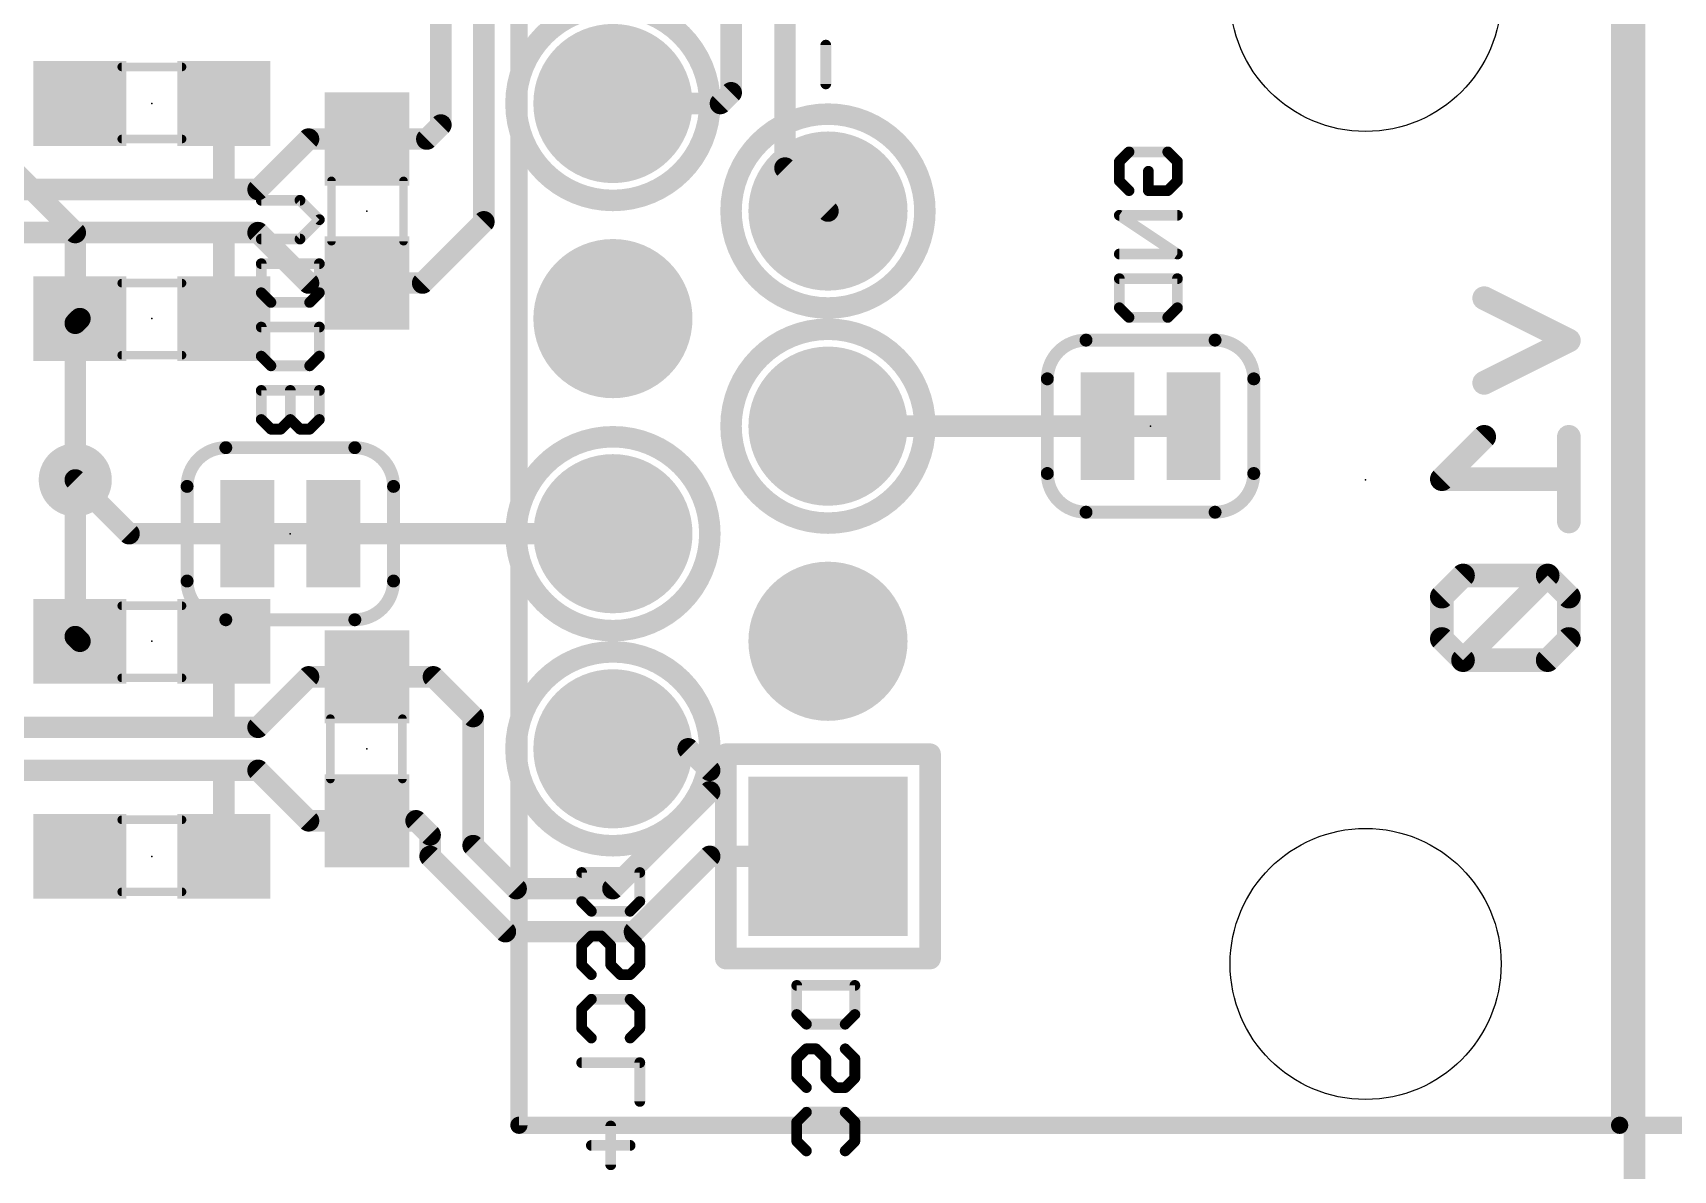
# Model space of a CAD drawing. Extents: x -37 to 70, y -9 to 26.
# Drawn here: x 25.53 to 44.91, y 4.55 to 17.98 of the extents above; entities that cross this region are included whole.
import ezdxf

# ---------------------------------------------------------------- set-up
doc = ezdxf.new("R2010")
doc.units = 0
for name, color, linetype in [('1', 12, 'CONTINUOUS'), ('16', 132, 'CONTINUOUS'), ('17', 110, 'CONTINUOUS'), ('18', 110, 'CONTINUOUS'), ('20', 53, 'CONTINUOUS'), ('21', 41, 'CONTINUOUS'), ('22', 40, 'CONTINUOUS'), ('23', 53, 'CONTINUOUS'), ('24', 53, 'CONTINUOUS'), ('51', 53, 'CONTINUOUS')]:
    doc.layers.add(name, color=color, linetype=linetype)

# ---------------------------------------------------------------- blocks, each defined once
blk = doc.blocks.new('SQUAREP')
blk.add_solid([(-0.5, -0.5), (0.5, -0.5), (-0.5, 0.5), (0.5, 0.5)])
blk = doc.blocks.new('ROUNDP')
at = {"const_width": 0.5}
blk.add_lwpolyline([(0, -0.25, 1), (0, 0.25, 1), (0, -0.25)], format="xyb", dxfattribs=at)
blk = doc.blocks.new('RECT')
blk.add_solid([(-0.5, -0.5), (0.5, -0.5), (-0.5, 0.5), (0.5, 0.5)])
blk = doc.blocks.new('ROUNDV')
at = {"const_width": 0.5}
blk.add_lwpolyline([(0, -0.25, 1), (0, 0.25, 1), (0, -0.25)], format="xyb", dxfattribs=at)

msp = doc.modelspace()

# ---------------------------------------------------------------- linework, layer by layer
at = {"layer": '1', "const_width": 0.254}
for points in [[(44.45, 25.4), (44.45, 0)], [(30.353, 16.891), (30.353, 18.542)], [(30.861, 15.748), (30.861, 18.288)], [(33.782, 18.288), (33.782, 17.272)], [(34.417, 18.415), (34.417, 16.383)], [(27.79, 17.145), (27.79, 16.129)], [(33.655, 17.145), (32.385, 17.145)], [(33.782, 17.272), (33.655, 17.145)], [(30.187, 16.725), (30.353, 16.891)], [(28.194, 16.129), (28.79, 16.725)], [(28.79, 16.725), (29.48, 16.725)], [(29.48, 16.725), (30.187, 16.725)], [(34.417, 16.383), (34.925, 15.875)], [(24.908, 16.129), (27.79, 16.129)], [(27.79, 16.129), (28.194, 16.129)], [(25.4, 15.621), (27.79, 15.621)], [(27.79, 14.605), (27.79, 15.621)], [(27.79, 15.621), (28.194, 15.621)], [(28.194, 15.621), (28.79, 15.025)], [(30.138, 15.025), (30.861, 15.748)], [(28.79, 15.025), (29.48, 15.025)], [(29.48, 15.025), (30.138, 15.025)], [(26.09, 14.605), (26.035, 14.55)], [(26.035, 14.55), (26.035, 12.7)], [(26.035, 12.7), (26.035, 10.85)], [(26.035, 10.85), (26.09, 10.795)], [(27.79, 10.795), (27.79, 9.779)], [(28.194, 9.779), (28.79, 10.375)], [(28.79, 10.375), (29.48, 10.375)], [(29.48, 10.375), (30.265, 10.375)], [(30.265, 10.375), (30.734, 9.906)], [(25.273, 9.779), (27.79, 9.779)], [(27.79, 9.779), (28.194, 9.779)], [(30.734, 9.906), (30.734, 8.382)], [(33.274, 9.525), (32.385, 9.525)], [(33.528, 9.271), (33.274, 9.525)], [(25.019, 9.271), (27.79, 9.271)], [(27.79, 8.255), (27.79, 9.271)], [(27.79, 9.271), (28.194, 9.271)], [(28.194, 9.271), (28.79, 8.675)], [(33.528, 9.017), (33.528, 9.271)], [(32.385, 7.874), (33.528, 9.017)], [(28.79, 8.675), (29.48, 8.675)], [(29.48, 8.675), (30.06, 8.675)], [(30.06, 8.675), (30.226, 8.509)], [(30.226, 8.509), (30.226, 8.255)], [(30.226, 8.255), (31.115, 7.366)], [(30.734, 8.382), (31.242, 7.874)], [(32.639, 7.366), (33.528, 8.255)], [(33.528, 8.255), (34.925, 8.255)], [(31.242, 7.874), (32.385, 7.874)], [(31.115, 7.366), (32.639, 7.366)]]:
    msp.add_lwpolyline(points, dxfattribs=at)
at = {"layer": '1', "const_width": 0.127}
for points in [[(27.8535, 17.145, 1), (27.7265, 17.145)], [(32.385, 17.2085, 1), (32.385, 17.0815)], [(33.6101, 17.1899, 1), (33.6999, 17.1001)], [(33.655, 17.0815, 1), (33.655, 17.2085)], [(33.7185, 17.272, 1), (33.8455, 17.272)], [(33.8269, 17.2271, 1), (33.7371, 17.3169)], [(30.2895, 16.891, 1), (30.4165, 16.891)], [(30.3979, 16.8461, 1), (30.3081, 16.9359)], [(28.79, 16.7885, 1), (28.79, 16.6615)], [(28.8349, 16.6801, 1), (28.7451, 16.7699)], [(29.48, 16.7885, 1), (29.48, 16.6615)], [(29.48, 16.6615, 1), (29.48, 16.7885)], [(30.1421, 16.7699, 1), (30.2319, 16.6801)], [(30.187, 16.6615, 1), (30.187, 16.7885)], [(34.4619, 16.4279, 1), (34.3721, 16.3381)], [(34.3535, 16.383, 1), (34.4805, 16.383)], [(27.79, 16.1925, 1), (27.79, 16.0655)], [(27.7265, 16.129, 1), (27.8535, 16.129)], [(27.79, 16.0655, 1), (27.79, 16.1925)], [(28.1491, 16.1739, 1), (28.2389, 16.0841)], [(28.194, 16.0655, 1), (28.194, 16.1925)], [(34.8801, 15.8301, 1), (34.9699, 15.9199)], [(27.8535, 15.621, 1), (27.7265, 15.621)], [(27.79, 15.6845, 1), (27.79, 15.5575)], [(27.79, 15.5575, 1), (27.79, 15.6845)], [(28.2389, 15.6659, 1), (28.1491, 15.5761)], [(28.194, 15.5575, 1), (28.194, 15.6845)], [(30.7975, 15.748, 1), (30.9245, 15.748)], [(30.9059, 15.7031, 1), (30.8161, 15.7929)], [(28.79, 15.0885, 1), (28.79, 14.9615)], [(28.7451, 14.9801, 1), (28.8349, 15.0699)], [(29.48, 15.0885, 1), (29.48, 14.9615)], [(29.48, 14.9615, 1), (29.48, 15.0885)], [(30.0931, 15.0699, 1), (30.1829, 14.9801)], [(30.138, 14.9615, 1), (30.138, 15.0885)], [(26.1349, 14.5601, 1), (26.0451, 14.6499)], [(26.0985, 14.55, 1), (25.9715, 14.55)], [(25.9901, 14.5949, 1), (26.0799, 14.5051)], [(27.7265, 14.605, 1), (27.8535, 14.605)], [(26.0985, 12.7, 1), (25.9715, 12.7)], [(25.9715, 12.7, 1), (26.0985, 12.7)], [(26.0799, 10.8949, 1), (25.9901, 10.8051)], [(25.9715, 10.85, 1), (26.0985, 10.85)], [(26.0451, 10.7501, 1), (26.1349, 10.8399)], [(27.8535, 10.795, 1), (27.7265, 10.795)], [(28.79, 10.4385, 1), (28.79, 10.3115)], [(28.8349, 10.3301, 1), (28.7451, 10.4199)], [(29.48, 10.4385, 1), (29.48, 10.3115)], [(29.48, 10.3115, 1), (29.48, 10.4385)], [(30.3099, 10.4199, 1), (30.2201, 10.3301)], [(30.265, 10.3115, 1), (30.265, 10.4385)], [(27.79, 9.8425, 1), (27.79, 9.7155)], [(27.79, 9.7155, 1), (27.79, 9.8425)], [(28.1491, 9.8239, 1), (28.2389, 9.7341)], [(28.194, 9.7155, 1), (28.194, 9.8425)], [(30.7975, 9.906, 1), (30.6705, 9.906)], [(30.6891, 9.8611, 1), (30.7789, 9.9509)], [(27.7265, 9.779, 1), (27.8535, 9.779)], [(32.385, 9.5885, 1), (32.385, 9.4615)], [(33.3189, 9.5699, 1), (33.2291, 9.4801)], [(33.274, 9.4615, 1), (33.274, 9.5885)], [(27.8535, 9.271, 1), (27.7265, 9.271)], [(27.79, 9.3345, 1), (27.79, 9.2075)], [(27.79, 9.2075, 1), (27.79, 9.3345)], [(28.2389, 9.3159, 1), (28.1491, 9.2261)], [(28.194, 9.2075, 1), (28.194, 9.3345)], [(33.5915, 9.271, 1), (33.4645, 9.271)], [(33.4831, 9.2261, 1), (33.5729, 9.3159)], [(33.5729, 8.9721, 1), (33.4831, 9.0619)], [(33.4645, 9.017, 1), (33.5915, 9.017)], [(28.79, 8.7385, 1), (28.79, 8.6115)], [(28.7451, 8.6301, 1), (28.8349, 8.7199)], [(29.48, 8.7385, 1), (29.48, 8.6115)], [(29.48, 8.6115, 1), (29.48, 8.7385)], [(30.1049, 8.7199, 1), (30.0151, 8.6301)], [(30.06, 8.6115, 1), (30.06, 8.7385)], [(30.2895, 8.509, 1), (30.1625, 8.509)], [(30.1811, 8.4641, 1), (30.2709, 8.5539)], [(30.2709, 8.2999, 1), (30.1811, 8.2101)], [(30.7789, 8.4269, 1), (30.6891, 8.3371)], [(30.6705, 8.382, 1), (30.7975, 8.382)], [(33.528, 8.3185, 1), (33.528, 8.1915)], [(33.5729, 8.2101, 1), (33.4831, 8.2999)], [(34.925, 8.1915, 1), (34.925, 8.3185)], [(27.7265, 8.255, 1), (27.8535, 8.255)], [(30.1625, 8.255, 1), (30.2895, 8.255)], [(31.242, 7.9375, 1), (31.242, 7.8105)], [(31.1971, 7.8291, 1), (31.2869, 7.9189)], [(32.3401, 7.9189, 1), (32.4299, 7.8291)], [(32.385, 7.8105, 1), (32.385, 7.9375)], [(31.115, 7.4295, 1), (31.115, 7.3025)], [(31.0701, 7.3211, 1), (31.1599, 7.4109)], [(32.5941, 7.4109, 1), (32.6839, 7.3211)], [(32.639, 7.3025, 1), (32.639, 7.4295)]]:
    msp.add_lwpolyline(points, format="xyb", dxfattribs=at)
at = {"layer": '16'}
for points, const_width in [([(44.45, 25.4), (44.45, 0)], 0.254), ([(26.035, 15.621), (24.511, 17.145)], 0.254), ([(26.035, 15.621), (26.035, 12.7)], 0.254), ([(42.6754, 14.8463), (43.6753, 14.3463)], 0.2794), ([(43.6753, 14.3463), (42.6754, 13.8464)], 0.2794), ([(38.227, 13.335), (34.925, 13.335)], 0.254), ([(39.243, 13.335), (38.227, 13.335)], 0.254), ([(39.243, 13.335), (38.227, 13.335)], 0.254), ([(42.6754, 13.2091), (42.1754, 12.7092)], 0.2794), ([(43.6753, 13.2091), (43.6753, 12.2092)], 0.2794), ([(26.67, 12.065), (26.035, 12.7)], 0.254), ([(42.1754, 12.7092), (43.6753, 12.7092)], 0.2794), ([(28.067, 12.065), (26.67, 12.065)], 0.254), ([(28.067, 12.065), (29.083, 12.065)], 0.254), ([(28.067, 12.065), (29.083, 12.065)], 0.254), ([(29.083, 12.065), (32.385, 12.065)], 0.254), ([(42.4254, 11.572), (42.1754, 11.322)], 0.2794), ([(43.4253, 11.572), (42.4254, 11.572)], 0.2794), ([(43.4253, 11.572), (42.4254, 10.5721)], 0.2794), ([(43.6753, 11.322), (43.4253, 11.572)], 0.2794), ([(42.1754, 11.322), (42.1754, 10.822)], 0.2794), ([(43.6753, 10.822), (43.6753, 11.322)], 0.2794), ([(42.1754, 10.822), (42.4254, 10.5721)], 0.2794), ([(43.4253, 10.5721), (43.6753, 10.822)], 0.2794), ([(42.4254, 10.5721), (43.4253, 10.5721)], 0.2794)]:
    msp.add_lwpolyline(points, dxfattribs=dict(at, const_width=const_width))
for points, const_width in [([(26.0985, 15.621, 1), (25.9715, 15.621)], 0.127), ([(25.9901, 15.5761, 1), (26.0799, 15.6659)], 0.127), ([(42.7066, 14.9088, 1), (42.6441, 14.7838)], 0.1397), ([(43.7065, 14.2839, 1), (43.6441, 14.4088)], 0.1397), ([(43.6441, 14.2839, 1), (43.7065, 14.4088)], 0.1397), ([(42.6441, 13.9089, 1), (42.7066, 13.7839)], 0.1397), ([(34.925, 13.3985, 1), (34.925, 13.2715)], 0.127), ([(38.227, 13.3985, 1), (38.227, 13.2715)], 0.127), ([(38.227, 13.3985, 1), (38.227, 13.2715)], 0.127), ([(38.227, 13.2715, 1), (38.227, 13.3985)], 0.127), ([(39.243, 13.2715, 1), (39.243, 13.3985)], 0.127), ([(39.243, 13.2715, 1), (39.243, 13.3985)], 0.127), ([(42.7248, 13.1598, 1), (42.626, 13.2585)], 0.1397), ([(43.7452, 13.2091, 1), (43.6054, 13.2091)], 0.1397), ([(26.0799, 12.7449, 1), (25.9901, 12.6551)], 0.127), ([(42.1754, 12.779, 1), (42.1754, 12.6393)], 0.1397), ([(42.126, 12.7586, 1), (42.2248, 12.6598)], 0.1397), ([(43.6753, 12.6393, 1), (43.6753, 12.779)], 0.1397), ([(25.9715, 12.7, 1), (26.0985, 12.7)], 0.127), ([(43.6054, 12.2092, 1), (43.7452, 12.2092)], 0.1397), ([(26.67, 12.1285, 1), (26.67, 12.0015)], 0.127), ([(26.6251, 12.0201, 1), (26.7149, 12.1099)], 0.127), ([(28.067, 12.1285, 1), (28.067, 12.0015)], 0.127), ([(28.067, 12.1285, 1), (28.067, 12.0015)], 0.127), ([(28.067, 12.0015, 1), (28.067, 12.1285)], 0.127), ([(29.083, 12.1285, 1), (29.083, 12.0015)], 0.127), ([(29.083, 12.0015, 1), (29.083, 12.1285)], 0.127), ([(29.083, 12.0015, 1), (29.083, 12.1285)], 0.127), ([(32.385, 12.0015, 1), (32.385, 12.1285)], 0.127), ([(42.4254, 11.6418, 1), (42.4254, 11.5021)], 0.1397), ([(42.4748, 11.5226, 1), (42.376, 11.6214)], 0.1397), ([(43.4747, 11.6214, 1), (43.3759, 11.5226)], 0.1397), ([(43.4747, 11.5226, 1), (43.3759, 11.6214)], 0.1397), ([(43.4253, 11.5021, 1), (43.4253, 11.6418)], 0.1397), ([(42.2453, 11.322, 1), (42.1056, 11.322)], 0.1397), ([(42.126, 11.3714, 1), (42.2248, 11.2726)], 0.1397), ([(43.7452, 11.322, 1), (43.6054, 11.322)], 0.1397), ([(43.6259, 11.2726, 1), (43.7247, 11.3714)], 0.1397), ([(42.2248, 10.8714, 1), (42.126, 10.7727)], 0.1397), ([(42.1056, 10.822, 1), (42.2453, 10.822)], 0.1397), ([(43.6054, 10.822, 1), (43.7452, 10.822)], 0.1397), ([(43.7247, 10.7727, 1), (43.6259, 10.8714)], 0.1397), ([(42.4254, 10.6419, 1), (42.4254, 10.5022)], 0.1397), ([(42.376, 10.6215, 1), (42.4748, 10.5227)], 0.1397), ([(42.376, 10.5227, 1), (42.4748, 10.6215)], 0.1397), ([(43.3759, 10.6215, 1), (43.4747, 10.5227)], 0.1397), ([(43.4253, 10.5022, 1), (43.4253, 10.6419)], 0.1397)]:
    msp.add_lwpolyline(points, format="xyb", dxfattribs=dict(at, const_width=const_width))
at = {"layer": '20', "const_width": 0.2032}
msp.add_lwpolyline([(44.45, 25.4), (44.45, 0)], dxfattribs=at)
at = {"layer": '20'}
for centre in [(41.275, 18.415), (41.275, 6.985)]:
    msp.add_circle(centre, 1.6, dxfattribs=at)
at = {"layer": '21', "const_width": 0.2032}
for points in [[(31.275, 5.08), (31.275, 20.32)], [(44.275, 5.08), (44.275, 20.32)], [(44.275, 5.08), (31.275, 5.08)]]:
    msp.add_lwpolyline(points, dxfattribs=at)
at = {"layer": '21', "const_width": 0.1016}
for points in [[(31.275, 5.1308, 1), (31.275, 5.0292)], [(31.2242, 5.08, 1), (31.3258, 5.08)], [(44.2242, 5.08, 1), (44.3258, 5.08)], [(44.275, 5.0292, 1), (44.275, 5.1308)]]:
    msp.add_lwpolyline(points, format="xyb", dxfattribs=at)
at = {"layer": '22'}
for points, const_width in [([(32.385, 16.0002, 1), (32.385, 18.2898, 1), (32.385, 16.0002)], 0.254), ([(34.9311, 17.8343, 1), (34.8676, 17.8343)], 0.0635), ([(34.8676, 17.3767, 1), (34.9311, 17.3767)], 0.0635), ([(34.925, 14.7302, 1), (34.925, 17.0198, 1), (34.925, 14.7302)], 0.254), ([(38.3979, 16.4591, 1), (38.3344, 16.4591)], 0.0635), ([(38.3437, 16.4816, 1), (38.3886, 16.4367)], 0.0635), ([(38.4805, 16.6052, 1), (38.4805, 16.5418)], 0.0635), ([(38.503, 16.551, 1), (38.4581, 16.596)], 0.0635), ([(38.9606, 16.596, 1), (38.9157, 16.551)], 0.0635), ([(38.9381, 16.5418, 1), (38.9381, 16.6052)], 0.0635), ([(39.0843, 16.4591, 1), (39.0207, 16.4591)], 0.0635), ([(39.03, 16.4367, 1), (39.075, 16.4816)], 0.0635), ([(38.3886, 16.2528, 1), (38.3437, 16.2079)], 0.0635), ([(38.7411, 16.3447, 1), (38.6776, 16.3447)], 0.0635), ([(39.075, 16.2079, 1), (39.03, 16.2528)], 0.0635), ([(38.3344, 16.2303, 1), (38.3979, 16.2303)], 0.0635), ([(38.4581, 16.0935, 1), (38.503, 16.1384)], 0.0635), ([(38.7093, 16.1477, 1), (38.7093, 16.0842)], 0.0635), ([(38.6776, 16.1159, 1), (38.7411, 16.1159)], 0.0635), ([(38.9157, 16.1384, 1), (38.9606, 16.0935)], 0.0635), ([(38.9381, 16.0842, 1), (38.9381, 16.1477)], 0.0635), ([(39.0207, 16.2303, 1), (39.0843, 16.2303)], 0.0635), ([(28.2315, 16.0338, 1), (28.2315, 15.9703)], 0.0635), ([(28.7116, 16.0245, 1), (28.6667, 15.9795)], 0.0635), ([(28.6891, 15.9703, 1), (28.6891, 16.0338)], 0.0635), ([(38.3661, 15.8568, 1), (38.3661, 15.7933)], 0.0635), ([(38.3837, 15.8515, 1), (38.3485, 15.7987)], 0.0635), ([(39.0525, 15.7933, 1), (39.0525, 15.8568)], 0.0635), ([(28.9404, 15.7508, 1), (28.8954, 15.7957)], 0.0635), ([(28.8954, 15.7508, 1), (28.9404, 15.7957)], 0.0635), ([(28.2315, 15.5762, 1), (28.2315, 15.5127)], 0.0635), ([(28.6667, 15.5669, 1), (28.7116, 15.522)], 0.0635), ([(28.6891, 15.5127, 1), (28.6891, 15.5762)], 0.0635), ([(28.2315, 15.2853, 1), (28.2315, 15.2218)], 0.0635), ([(28.2633, 15.2536, 1), (28.1998, 15.2536)], 0.0635), ([(28.9497, 15.2536, 1), (28.8862, 15.2536)], 0.0635), ([(28.9179, 15.2218, 1), (28.9179, 15.2853)], 0.0635), ([(38.3661, 15.3992, 1), (38.3661, 15.3357)], 0.0635), ([(39.0349, 15.3411, 1), (39.0701, 15.3939)], 0.0635), ([(39.0525, 15.3357, 1), (39.0525, 15.3992)], 0.0635), ([(38.3661, 15.1084, 1), (38.3661, 15.0449)], 0.0635), ([(38.3979, 15.0767, 1), (38.3344, 15.0767)], 0.0635), ([(39.0843, 15.0767, 1), (39.0207, 15.0767)], 0.0635), ([(39.0525, 15.0449, 1), (39.0525, 15.1084)], 0.0635), ([(28.1998, 14.9104, 1), (28.2633, 14.9104)], 0.0635), ([(28.254, 14.9328, 1), (28.2091, 14.8879)], 0.0635), ([(28.8862, 14.9104, 1), (28.9497, 14.9104)], 0.0635), ([(28.9404, 14.8879, 1), (28.8954, 14.9328)], 0.0635), ([(28.3459, 14.8277, 1), (28.3459, 14.7642)], 0.0635), ([(28.3235, 14.7735, 1), (28.3684, 14.8184)], 0.0635), ([(28.7811, 14.8184, 1), (28.826, 14.7735)], 0.0635), ([(28.8035, 14.7642, 1), (28.8035, 14.8277)], 0.0635), ([(38.3344, 14.7335, 1), (38.3979, 14.7335)], 0.0635), ([(38.3886, 14.7559, 1), (38.3437, 14.711)], 0.0635), ([(39.0207, 14.7335, 1), (39.0843, 14.7335)], 0.0635), ([(39.075, 14.711, 1), (39.03, 14.7559)], 0.0635), ([(28.2633, 14.5052, 1), (28.1998, 14.5052)], 0.0635), ([(28.2315, 14.5369, 1), (28.2315, 14.4734)], 0.0635), ([(28.9497, 14.5052, 1), (28.8862, 14.5052)], 0.0635), ([(28.9179, 14.4734, 1), (28.9179, 14.5369)], 0.0635), ([(34.925, 12.1902, 1), (34.925, 14.4798, 1), (34.925, 12.1902)], 0.254), ([(38.4805, 14.6508, 1), (38.4805, 14.5873)], 0.0635), ([(38.4581, 14.5966, 1), (38.503, 14.6415)], 0.0635), ([(38.9157, 14.6415, 1), (38.9606, 14.5966)], 0.0635), ([(38.9381, 14.5873, 1), (38.9381, 14.6508)], 0.0635), ([(37.973, 14.351, 0.4142), (37.5158, 13.8938)], 0.1524), ([(37.973, 14.3891, 1), (37.973, 14.3129)], 0.0762), ([(37.973, 14.3129, 1), (37.973, 14.3891)], 0.0762), ([(39.9542, 13.8938, 0.4142), (39.497, 14.351)], 0.1524), ([(39.497, 14.3891, 1), (39.497, 14.3129)], 0.0762), ([(39.497, 14.3129, 1), (39.497, 14.3891)], 0.0762), ([(28.1998, 14.162, 1), (28.2633, 14.162)], 0.0635), ([(28.254, 14.1844, 1), (28.2091, 14.1395)], 0.0635), ([(28.8862, 14.162, 1), (28.9497, 14.162)], 0.0635), ([(28.9404, 14.1395, 1), (28.8954, 14.1844)], 0.0635), ([(28.3459, 14.0793, 1), (28.3459, 14.0158)], 0.0635), ([(28.3235, 14.0251, 1), (28.3684, 14.07)], 0.0635), ([(28.7811, 14.07, 1), (28.826, 14.0251)], 0.0635), ([(28.8035, 14.0158, 1), (28.8035, 14.0793)], 0.0635), ([(37.5539, 13.8938, 1), (37.4777, 13.8938)], 0.0762), ([(39.9923, 13.8938, 1), (39.9161, 13.8938)], 0.0762), ([(28.2315, 13.7885, 1), (28.2315, 13.725)], 0.0635), ([(28.2633, 13.7568, 1), (28.1998, 13.7568)], 0.0635), ([(28.6065, 13.7568, 1), (28.543, 13.7568)], 0.0635), ([(28.9497, 13.7568, 1), (28.8862, 13.7568)], 0.0635), ([(28.9179, 13.725, 1), (28.9179, 13.7885)], 0.0635), ([(37.4777, 13.8938, 1), (37.5539, 13.8938)], 0.0762), ([(39.9161, 13.8938, 1), (39.9923, 13.8938)], 0.0762), ([(28.1998, 13.4136, 1), (28.2633, 13.4136)], 0.0635), ([(28.254, 13.436, 1), (28.2091, 13.3911)], 0.0635), ([(28.5972, 13.436, 1), (28.5523, 13.3911)], 0.0635), ([(28.543, 13.4136, 1), (28.6065, 13.4136)], 0.0635), ([(28.5972, 13.3911, 1), (28.5523, 13.436)], 0.0635), ([(28.8862, 13.4136, 1), (28.9497, 13.4136)], 0.0635), ([(28.9404, 13.3911, 1), (28.8954, 13.436)], 0.0635), ([(28.3459, 13.3309, 1), (28.3459, 13.2674)], 0.0635), ([(28.3235, 13.2767, 1), (28.3684, 13.3216)], 0.0635), ([(28.4379, 13.3216, 1), (28.4828, 13.2767)], 0.0635), ([(28.4603, 13.2674, 1), (28.4603, 13.3309)], 0.0635), ([(28.6891, 13.3309, 1), (28.6891, 13.2674)], 0.0635), ([(28.6667, 13.2767, 1), (28.7116, 13.3216)], 0.0635), ([(28.7811, 13.3216, 1), (28.826, 13.2767)], 0.0635), ([(28.8035, 13.2674, 1), (28.8035, 13.3309)], 0.0635), ([(32.385, 10.9202, 1), (32.385, 13.2098, 1), (32.385, 10.9202)], 0.254), ([(27.813, 13.081, 0.4142), (27.3558, 12.6238)], 0.1524), ([(27.813, 13.1191, 1), (27.813, 13.0429)], 0.0762), ([(27.813, 13.0429, 1), (27.813, 13.1191)], 0.0762), ([(29.7942, 12.6238, 0.4142), (29.337, 13.081)], 0.1524), ([(29.337, 13.1191, 1), (29.337, 13.0429)], 0.0762), ([(29.337, 13.0429, 1), (29.337, 13.1191)], 0.0762), ([(37.5158, 12.7762, 0.4142), (37.973, 12.319)], 0.1524), ([(37.5539, 12.7762, 1), (37.4777, 12.7762)], 0.0762), ([(37.4777, 12.7762, 1), (37.5539, 12.7762)], 0.0762), ([(39.497, 12.319, 0.4142), (39.9542, 12.7762)], 0.1524), ([(39.9923, 12.7762, 1), (39.9161, 12.7762)], 0.0762), ([(39.9161, 12.7762, 1), (39.9923, 12.7762)], 0.0762), ([(27.3939, 12.6238, 1), (27.3177, 12.6238)], 0.0762), ([(27.3177, 12.6238, 1), (27.3939, 12.6238)], 0.0762), ([(29.8323, 12.6238, 1), (29.7561, 12.6238)], 0.0762), ([(29.7561, 12.6238, 1), (29.8323, 12.6238)], 0.0762), ([(37.973, 12.3571, 1), (37.973, 12.2809)], 0.0762), ([(37.973, 12.2809, 1), (37.973, 12.3571)], 0.0762), ([(39.497, 12.3571, 1), (39.497, 12.2809)], 0.0762), ([(39.497, 12.2809, 1), (39.497, 12.3571)], 0.0762), ([(27.3558, 11.5062, 0.4142), (27.813, 11.049)], 0.1524), ([(27.3939, 11.5062, 1), (27.3177, 11.5062)], 0.0762), ([(27.3177, 11.5062, 1), (27.3939, 11.5062)], 0.0762), ([(29.337, 11.049, 0.4142), (29.7942, 11.5062)], 0.1524), ([(29.8323, 11.5062, 1), (29.7561, 11.5062)], 0.0762), ([(29.7561, 11.5062, 1), (29.8323, 11.5062)], 0.0762), ([(27.813, 11.0871, 1), (27.813, 11.0109)], 0.0762), ([(27.813, 11.0109, 1), (27.813, 11.0871)], 0.0762), ([(29.337, 11.0871, 1), (29.337, 11.0109)], 0.0762), ([(29.337, 11.0109, 1), (29.337, 11.0871)], 0.0762), ([(32.385, 8.3802, 1), (32.385, 10.6698, 1), (32.385, 8.3802)], 0.254), ([(33.7185, 9.525, 1), (33.7185, 9.398)], 0.127), ([(33.782, 9.4615, 1), (33.655, 9.4615)], 0.127), ([(36.195, 9.4615, 1), (36.068, 9.4615)], 0.127), ([(36.1315, 9.398, 1), (36.1315, 9.525)], 0.127), ([(32.0161, 8.0963, 1), (32.0161, 8.0328)], 0.0635), ([(32.0479, 8.0645, 1), (31.9844, 8.0645)], 0.0635), ([(32.7343, 8.0645, 1), (32.6707, 8.0645)], 0.0635), ([(32.7025, 8.0328, 1), (32.7025, 8.0963)], 0.0635), ([(31.9844, 7.7213, 1), (32.0479, 7.7213)], 0.0635), ([(32.0386, 7.7438, 1), (31.9937, 7.6989)], 0.0635), ([(32.6707, 7.7213, 1), (32.7343, 7.7213)], 0.0635), ([(32.725, 7.6989, 1), (32.68, 7.7438)], 0.0635), ([(32.1305, 7.6387, 1), (32.1305, 7.5752)], 0.0635), ([(32.1081, 7.5845, 1), (32.153, 7.6294)], 0.0635), ([(32.5657, 7.6294, 1), (32.6106, 7.5845)], 0.0635), ([(32.5881, 7.5752, 1), (32.5881, 7.6387)], 0.0635), ([(32.1305, 7.3478, 1), (32.1305, 7.2843)], 0.0635), ([(32.153, 7.2936, 1), (32.1081, 7.3385)], 0.0635), ([(32.2674, 7.3385, 1), (32.2225, 7.2936)], 0.0635), ([(32.2449, 7.2843, 1), (32.2449, 7.3478)], 0.0635), ([(32.6106, 7.3385, 1), (32.5657, 7.2936)], 0.0635), ([(32.0479, 7.2017, 1), (31.9844, 7.2017)], 0.0635), ([(31.9937, 7.2241, 1), (32.0386, 7.1792)], 0.0635), ([(32.3911, 7.2017, 1), (32.3276, 7.2017)], 0.0635), ([(32.3369, 7.1792, 1), (32.3818, 7.2241)], 0.0635), ([(32.7343, 7.2017, 1), (32.6707, 7.2017)], 0.0635), ([(32.68, 7.1792, 1), (32.725, 7.2241)], 0.0635), ([(33.7185, 7.112, 1), (33.7185, 6.985)], 0.127), ([(36.1315, 6.985, 1), (36.1315, 7.112)], 0.127), ([(31.9844, 6.9729, 1), (32.0479, 6.9729)], 0.0635), ([(32.0386, 6.9953, 1), (31.9937, 6.9504)], 0.0635), ([(32.3276, 6.9729, 1), (32.3911, 6.9729)], 0.0635), ([(32.3818, 6.9953, 1), (32.3369, 6.9504)], 0.0635), ([(32.6707, 6.9729, 1), (32.7343, 6.9729)], 0.0635), ([(32.725, 6.9504, 1), (32.68, 6.9953)], 0.0635), ([(33.655, 7.0485, 1), (33.782, 7.0485)], 0.127), ([(36.068, 7.0485, 1), (36.195, 7.0485)], 0.127), ([(32.1081, 6.836, 1), (32.153, 6.8809)], 0.0635), ([(32.4737, 6.8902, 1), (32.4737, 6.8267)], 0.0635), ([(32.4513, 6.836, 1), (32.4962, 6.8809)], 0.0635), ([(32.5657, 6.8809, 1), (32.6106, 6.836)], 0.0635), ([(32.5881, 6.8267, 1), (32.5881, 6.8902)], 0.0635), ([(34.5561, 6.7628, 1), (34.5561, 6.6993)], 0.0635), ([(34.5879, 6.731, 1), (34.5244, 6.731)], 0.0635), ([(35.2743, 6.731, 1), (35.2107, 6.731)], 0.0635), ([(35.2425, 6.6993, 1), (35.2425, 6.7628)], 0.0635), ([(32.1305, 6.5994, 1), (32.1305, 6.5359)], 0.0635), ([(32.153, 6.5452, 1), (32.1081, 6.5901)], 0.0635), ([(32.6106, 6.5901, 1), (32.5657, 6.5452)], 0.0635), ([(32.5881, 6.5359, 1), (32.5881, 6.5994)], 0.0635), ([(32.0479, 6.4533, 1), (31.9844, 6.4533)], 0.0635), ([(31.9937, 6.4757, 1), (32.0386, 6.4308)], 0.0635), ([(32.7343, 6.4533, 1), (32.6707, 6.4533)], 0.0635), ([(32.68, 6.4308, 1), (32.725, 6.4757)], 0.0635), ([(34.5244, 6.3878, 1), (34.5879, 6.3878)], 0.0635), ([(34.5786, 6.4103, 1), (34.5337, 6.3654)], 0.0635), ([(35.2107, 6.3878, 1), (35.2743, 6.3878)], 0.0635), ([(35.265, 6.3654, 1), (35.22, 6.4103)], 0.0635), ([(31.9844, 6.2245, 1), (32.0479, 6.2245)], 0.0635), ([(32.0386, 6.2469, 1), (31.9937, 6.202)], 0.0635), ([(32.6707, 6.2245, 1), (32.7343, 6.2245)], 0.0635), ([(32.725, 6.202, 1), (32.68, 6.2469)], 0.0635), ([(34.6705, 6.3052, 1), (34.6705, 6.2417)], 0.0635), ([(34.6481, 6.251, 1), (34.693, 6.2959)], 0.0635), ([(35.1057, 6.2959, 1), (35.1506, 6.251)], 0.0635), ([(35.1281, 6.2417, 1), (35.1281, 6.3052)], 0.0635), ([(32.1081, 6.0876, 1), (32.153, 6.1325)], 0.0635), ([(32.5657, 6.1325, 1), (32.6106, 6.0876)], 0.0635), ([(34.6705, 6.0143, 1), (34.6705, 5.9508)], 0.0635), ([(34.693, 5.9601, 1), (34.6481, 6.005)], 0.0635), ([(34.8074, 6.005, 1), (34.7625, 5.9601)], 0.0635), ([(34.7849, 5.9508, 1), (34.7849, 6.0143)], 0.0635), ([(35.1506, 6.005, 1), (35.1057, 5.9601)], 0.0635), ([(32.0161, 5.851, 1), (32.0161, 5.7875)], 0.0635), ([(32.7343, 5.8193, 1), (32.6707, 5.8193)], 0.0635), ([(32.7025, 5.7875, 1), (32.7025, 5.851)], 0.0635), ([(34.5879, 5.8682, 1), (34.5244, 5.8682)], 0.0635), ([(34.5337, 5.8906, 1), (34.5786, 5.8457)], 0.0635), ([(34.9311, 5.8682, 1), (34.8676, 5.8682)], 0.0635), ([(34.8769, 5.8457, 1), (34.9218, 5.8906)], 0.0635), ([(35.2743, 5.8682, 1), (35.2107, 5.8682)], 0.0635), ([(35.22, 5.8457, 1), (35.265, 5.8906)], 0.0635), ([(34.5244, 5.6394, 1), (34.5879, 5.6394)], 0.0635), ([(34.5786, 5.6618, 1), (34.5337, 5.6169)], 0.0635), ([(34.8676, 5.6394, 1), (34.9311, 5.6394)], 0.0635), ([(34.9218, 5.6618, 1), (34.8769, 5.6169)], 0.0635), ([(35.2107, 5.6394, 1), (35.2743, 5.6394)], 0.0635), ([(35.265, 5.6169, 1), (35.22, 5.6618)], 0.0635), ([(34.6481, 5.5025, 1), (34.693, 5.5474)], 0.0635), ([(35.0137, 5.5567, 1), (35.0137, 5.4932)], 0.0635), ([(34.9913, 5.5025, 1), (35.0362, 5.5474)], 0.0635), ([(35.1057, 5.5474, 1), (35.1506, 5.5025)], 0.0635), ([(35.1281, 5.4932, 1), (35.1281, 5.5567)], 0.0635), ([(32.6707, 5.3617, 1), (32.7343, 5.3617)], 0.0635), ([(34.6705, 5.2659, 1), (34.6705, 5.2024)], 0.0635), ([(34.693, 5.2117, 1), (34.6481, 5.2566)], 0.0635), ([(35.1506, 5.2566, 1), (35.1057, 5.2117)], 0.0635), ([(35.1281, 5.2024, 1), (35.1281, 5.2659)], 0.0635), ([(32.3911, 5.0708, 1), (32.3276, 5.0708)], 0.0635), ([(34.5879, 5.1198, 1), (34.5244, 5.1198)], 0.0635), ([(34.5337, 5.1422, 1), (34.5786, 5.0973)], 0.0635), ([(35.2743, 5.1198, 1), (35.2107, 5.1198)], 0.0635), ([(35.22, 5.0973, 1), (35.265, 5.1422)], 0.0635), ([(32.1305, 4.8738, 1), (32.1305, 4.8103)], 0.0635), ([(32.5881, 4.8103, 1), (32.5881, 4.8738)], 0.0635), ([(34.5244, 4.891, 1), (34.5879, 4.891)], 0.0635), ([(34.5786, 4.9134, 1), (34.5337, 4.8685)], 0.0635), ([(35.2107, 4.891, 1), (35.2743, 4.891)], 0.0635), ([(35.265, 4.8685, 1), (35.22, 4.9134)], 0.0635), ([(34.6481, 4.7541, 1), (34.693, 4.799)], 0.0635), ([(35.1057, 4.799, 1), (35.1506, 4.7541)], 0.0635), ([(32.3276, 4.6132, 1), (32.3911, 4.6132)], 0.0635)]:
    msp.add_lwpolyline(points, format="xyb", dxfattribs=dict(at, const_width=const_width))
for points, const_width in [([(34.8993, 17.8343), (34.8993, 17.3767)], 0.127), ([(38.3661, 16.4591), (38.4805, 16.5735)], 0.127), ([(38.3661, 16.2303), (38.3661, 16.4591)], 0.127), ([(38.4805, 16.5735), (38.9381, 16.5735)], 0.127), ([(38.9381, 16.5735), (39.0525, 16.4591)], 0.127), ([(39.0525, 16.4591), (39.0525, 16.2303)], 0.127), ([(38.4805, 16.1159), (38.3661, 16.2303)], 0.127), ([(38.7093, 16.1159), (38.7093, 16.3447)], 0.127), ([(39.0525, 16.2303), (38.9381, 16.1159)], 0.127), ([(38.9381, 16.1159), (38.7093, 16.1159)], 0.127), ([(28.2315, 16.002), (28.6891, 16.002)], 0.127), ([(28.6891, 16.002), (28.9179, 15.7732)], 0.127), ([(39.0525, 15.8251), (38.3661, 15.8251)], 0.127), ([(38.3661, 15.8251), (39.0525, 15.3675)], 0.127), ([(28.9179, 15.7732), (28.6891, 15.5444)], 0.127), ([(28.6891, 15.5444), (28.2315, 15.5444)], 0.127), ([(28.2315, 15.2536), (28.9179, 15.2536)], 0.127), ([(28.2315, 14.9104), (28.2315, 15.2536)], 0.127), ([(28.9179, 15.2536), (28.9179, 14.9104)], 0.127), ([(39.0525, 15.3675), (38.3661, 15.3675)], 0.127), ([(38.3661, 15.0767), (39.0525, 15.0767)], 0.127), ([(38.3661, 14.7335), (38.3661, 15.0767)], 0.127), ([(39.0525, 15.0767), (39.0525, 14.7335)], 0.127), ([(28.3459, 14.796), (28.2315, 14.9104)], 0.127), ([(28.9179, 14.9104), (28.8035, 14.796)], 0.127), ([(28.8035, 14.796), (28.3459, 14.796)], 0.127), ([(38.4805, 14.6191), (38.3661, 14.7335)], 0.127), ([(39.0525, 14.7335), (38.9381, 14.6191)], 0.127), ([(28.2315, 14.5052), (28.9179, 14.5052)], 0.127), ([(28.2315, 14.162), (28.2315, 14.5052)], 0.127), ([(28.9179, 14.5052), (28.9179, 14.162)], 0.127), ([(38.9381, 14.6191), (38.4805, 14.6191)], 0.127), ([(39.497, 14.351), (37.973, 14.351)], 0.1524), ([(28.3459, 14.0476), (28.2315, 14.162)], 0.127), ([(28.9179, 14.162), (28.8035, 14.0476)], 0.127), ([(28.8035, 14.0476), (28.3459, 14.0476)], 0.127), ([(37.5158, 12.7762), (37.5158, 13.8938)], 0.1524), ([(39.9542, 12.7762), (39.9542, 13.8938)], 0.1524), ([(28.9179, 13.7568), (28.2315, 13.7568)], 0.127), ([(28.2315, 13.7568), (28.2315, 13.4136)], 0.127), ([(28.5747, 13.7568), (28.5747, 13.4136)], 0.127), ([(28.9179, 13.4136), (28.9179, 13.7568)], 0.127), ([(28.2315, 13.4136), (28.3459, 13.2992)], 0.127), ([(28.4603, 13.2992), (28.5747, 13.4136)], 0.127), ([(28.5747, 13.4136), (28.6891, 13.2992)], 0.127), ([(28.8035, 13.2992), (28.9179, 13.4136)], 0.127), ([(28.3459, 13.2992), (28.4603, 13.2992)], 0.127), ([(28.6891, 13.2992), (28.8035, 13.2992)], 0.127), ([(29.337, 13.081), (27.813, 13.081)], 0.1524), ([(27.3558, 12.6238), (27.3558, 11.5062)], 0.1524), ([(29.7942, 12.6238), (29.7942, 11.5062)], 0.1524), ([(37.973, 12.319), (39.497, 12.319)], 0.1524), ([(27.813, 11.049), (29.337, 11.049)], 0.1524), ([(33.7185, 9.4615), (36.1315, 9.4615)], 0.254), ([(33.7185, 7.0485), (33.7185, 9.4615)], 0.254), ([(36.1315, 9.4615), (36.1315, 7.0485)], 0.254), ([(32.0161, 8.0645), (32.7025, 8.0645)], 0.127), ([(32.0161, 7.7213), (32.0161, 8.0645)], 0.127), ([(32.7025, 8.0645), (32.7025, 7.7213)], 0.127), ([(32.1305, 7.6069), (32.0161, 7.7213)], 0.127), ([(32.7025, 7.7213), (32.5881, 7.6069)], 0.127), ([(32.5881, 7.6069), (32.1305, 7.6069)], 0.127), ([(32.0161, 7.2017), (32.1305, 7.3161)], 0.127), ([(32.1305, 7.3161), (32.2449, 7.3161)], 0.127), ([(32.2449, 7.3161), (32.3593, 7.2017)], 0.127), ([(32.7025, 7.2017), (32.5881, 7.3161)], 0.127), ([(32.0161, 6.9729), (32.0161, 7.2017)], 0.127), ([(32.3593, 7.2017), (32.3593, 6.9729)], 0.127), ([(32.7025, 6.9729), (32.7025, 7.2017)], 0.127), ([(36.1315, 7.0485), (33.7185, 7.0485)], 0.254), ([(32.1305, 6.8585), (32.0161, 6.9729)], 0.127), ([(32.3593, 6.9729), (32.4737, 6.8585)], 0.127), ([(32.5881, 6.8585), (32.7025, 6.9729)], 0.127), ([(32.4737, 6.8585), (32.5881, 6.8585)], 0.127), ([(34.5561, 6.731), (35.2425, 6.731)], 0.127), ([(34.5561, 6.3878), (34.5561, 6.731)], 0.127), ([(35.2425, 6.731), (35.2425, 6.3878)], 0.127), ([(32.0161, 6.4533), (32.1305, 6.5677)], 0.127), ([(32.1305, 6.5677), (32.5881, 6.5677)], 0.127), ([(32.5881, 6.5677), (32.7025, 6.4533)], 0.127), ([(32.0161, 6.2245), (32.0161, 6.4533)], 0.127), ([(32.7025, 6.4533), (32.7025, 6.2245)], 0.127), ([(34.6705, 6.2734), (34.5561, 6.3878)], 0.127), ([(35.2425, 6.3878), (35.1281, 6.2734)], 0.127), ([(32.1305, 6.1101), (32.0161, 6.2245)], 0.127), ([(32.7025, 6.2245), (32.5881, 6.1101)], 0.127), ([(35.1281, 6.2734), (34.6705, 6.2734)], 0.127), ([(34.5561, 5.8682), (34.6705, 5.9826)], 0.127), ([(34.6705, 5.9826), (34.7849, 5.9826)], 0.127), ([(34.7849, 5.9826), (34.8993, 5.8682)], 0.127), ([(35.2425, 5.8682), (35.1281, 5.9826)], 0.127), ([(32.0161, 5.8193), (32.7025, 5.8193)], 0.127), ([(32.7025, 5.8193), (32.7025, 5.3617)], 0.127), ([(34.5561, 5.6394), (34.5561, 5.8682)], 0.127), ([(34.8993, 5.8682), (34.8993, 5.6394)], 0.127), ([(35.2425, 5.6394), (35.2425, 5.8682)], 0.127), ([(34.6705, 5.525), (34.5561, 5.6394)], 0.127), ([(34.8993, 5.6394), (35.0137, 5.525)], 0.127), ([(35.1281, 5.525), (35.2425, 5.6394)], 0.127), ([(35.0137, 5.525), (35.1281, 5.525)], 0.127), ([(34.5561, 5.1198), (34.6705, 5.2342)], 0.127), ([(34.6705, 5.2342), (35.1281, 5.2342)], 0.127), ([(35.1281, 5.2342), (35.2425, 5.1198)], 0.127), ([(32.3593, 5.0708), (32.3593, 4.6132)], 0.127), ([(34.5561, 4.891), (34.5561, 5.1198)], 0.127), ([(35.2425, 5.1198), (35.2425, 4.891)], 0.127), ([(32.1305, 4.842), (32.5881, 4.842)], 0.127), ([(34.6705, 4.7766), (34.5561, 4.891)], 0.127), ([(35.2425, 4.891), (35.1281, 4.7766)], 0.127)]:
    msp.add_lwpolyline(points, dxfattribs=dict(at, const_width=const_width))
at = {"layer": '23'}
for p in [(26.94, 17.145), (29.48, 15.875), (26.94, 14.605), (41.275, 12.7), (26.94, 10.795), (29.48, 9.525), (26.94, 8.255)]:
    msp.add_point(p, dxfattribs=at)
at = {"layer": '24'}
for p in [(38.735, 13.335), (28.575, 12.065)]:
    msp.add_point(p, dxfattribs=at)
at = {"layer": '51'}
for points, const_width in [([(26.584, 17.577), (27.296, 17.577)], 0.1016), ([(26.584, 16.726), (27.296, 16.726)], 0.1016), ([(29.061, 16.231), (29.061, 15.519)], 0.1016), ([(29.912, 16.231), (29.912, 15.519)], 0.1016), ([(27.296, 15.024), (26.584, 15.024)], 0.1016), ([(27.296, 14.173), (26.584, 14.173)], 0.1016), ([(27.296, 11.214), (26.584, 11.214)], 0.1016), ([(27.296, 10.363), (26.584, 10.363)], 0.1016), ([(29.048, 9.169), (29.048, 9.881)], 0.1016), ([(29.899, 9.169), (29.899, 9.881)], 0.1016), ([(26.584, 8.687), (27.296, 8.687)], 0.1016), ([(26.584, 7.836), (27.296, 7.836)], 0.1016), ([(44.275, 5.08), (52.075, 5.08)], 0.2032)]:
    msp.add_lwpolyline(points, dxfattribs=dict(at, const_width=const_width))
for points, const_width in [([(26.584, 17.6024, 1), (26.584, 17.5516)], 0.0508), ([(27.296, 17.5516, 1), (27.296, 17.6024)], 0.0508), ([(26.584, 16.7514, 1), (26.584, 16.7006)], 0.0508), ([(27.296, 16.7006, 1), (27.296, 16.7514)], 0.0508), ([(29.0864, 16.231, 1), (29.0356, 16.231)], 0.0508), ([(29.9374, 16.231, 1), (29.8866, 16.231)], 0.0508), ([(29.0356, 15.519, 1), (29.0864, 15.519)], 0.0508), ([(29.8866, 15.519, 1), (29.9374, 15.519)], 0.0508), ([(26.584, 15.0494, 1), (26.584, 14.9986)], 0.0508), ([(27.296, 14.9986, 1), (27.296, 15.0494)], 0.0508), ([(26.584, 14.1984, 1), (26.584, 14.1476)], 0.0508), ([(27.296, 14.1476, 1), (27.296, 14.1984)], 0.0508), ([(26.584, 11.2394, 1), (26.584, 11.1886)], 0.0508), ([(27.296, 11.1886, 1), (27.296, 11.2394)], 0.0508), ([(26.584, 10.3884, 1), (26.584, 10.3376)], 0.0508), ([(27.296, 10.3376, 1), (27.296, 10.3884)], 0.0508), ([(29.0734, 9.881, 1), (29.0226, 9.881)], 0.0508), ([(29.9244, 9.881, 1), (29.8736, 9.881)], 0.0508), ([(29.0226, 9.169, 1), (29.0734, 9.169)], 0.0508), ([(29.8736, 9.169, 1), (29.9244, 9.169)], 0.0508), ([(26.584, 8.7124, 1), (26.584, 8.6616)], 0.0508), ([(27.296, 8.6616, 1), (27.296, 8.7124)], 0.0508), ([(26.584, 7.8614, 1), (26.584, 7.8106)], 0.0508), ([(27.296, 7.8106, 1), (27.296, 7.8614)], 0.0508), ([(44.275, 5.1308, 1), (44.275, 5.0292)], 0.1016)]:
    msp.add_lwpolyline(points, format="xyb", dxfattribs=dict(at, const_width=const_width))

# ---------------------------------------------------------------- block references
at = {"layer": '1', "xscale": 1.1}
for p in [(26.09, 17.145), (27.79, 17.145), (26.09, 8.255), (27.79, 8.255)]:
    msp.add_blockref('RECT', p, dxfattribs=at)
for p, rotation in [((29.48, 16.725), 270), ((29.48, 15.025), 270), ((26.09, 14.605), 180), ((27.79, 14.605), 180), ((26.09, 10.795), 180), ((27.79, 10.795), 180), ((29.48, 10.375), 90), ((29.48, 8.675), 90)]:
    msp.add_blockref('RECT', p, dxfattribs=dict(at, rotation=rotation))
at = {"layer": '16', "xscale": 0.635, "yscale": 1.27, "rotation": 180}
for p in [(38.227, 13.335), (39.243, 13.335)]:
    msp.add_blockref('RECT', p, dxfattribs=at)
at = {"layer": '16', "xscale": 0.635, "yscale": 1.27}
for p in [(28.067, 12.065), (29.083, 12.065)]:
    msp.add_blockref('RECT', p, dxfattribs=at)
at = {"layer": '17', "xscale": 1.8796, "yscale": 1.8796, "rotation": 90}
for name, p in [('ROUNDP', (32.385, 17.145)), ('ROUNDP', (32.385, 17.145)), ('ROUNDP', (34.925, 15.875)), ('ROUNDP', (34.925, 15.875)), ('ROUNDP', (32.385, 14.605)), ('ROUNDP', (32.385, 14.605)), ('ROUNDP', (34.925, 13.335)), ('ROUNDP', (34.925, 13.335)), ('ROUNDP', (32.385, 12.065)), ('ROUNDP', (32.385, 12.065)), ('ROUNDP', (34.925, 10.795)), ('ROUNDP', (34.925, 10.795)), ('ROUNDP', (32.385, 9.525)), ('ROUNDP', (32.385, 9.525)), ('SQUAREP', (34.925, 8.255)), ('SQUAREP', (34.925, 8.255))]:
    msp.add_blockref(name, p, dxfattribs=at)
at = {"layer": '18', "xscale": 0.8636, "yscale": 0.8636}
msp.add_blockref('ROUNDV', (26.035, 12.7), dxfattribs=at)
msp.add_blockref('ROUNDV', (26.035, 12.7), dxfattribs=at)
at = {"layer": '51', "xscale": 0.5001, "yscale": 0.95}
for p in [(26.3519, 17.1501), (27.5203, 17.1501), (26.3519, 8.2601), (27.5203, 8.2601)]:
    msp.add_blockref('RECT', p, dxfattribs=at)
for p, rotation in [((29.4851, 16.4632), 270), ((29.4851, 15.2948), 270), ((26.3598, 14.5999), 180), ((27.5282, 14.5999), 180), ((26.3598, 10.7899), 180), ((27.5282, 10.7899), 180), ((29.4749, 10.1052), 90), ((29.4749, 8.9368), 90)]:
    msp.add_blockref('RECT', p, dxfattribs=dict(at, rotation=rotation))

doc.saveas('drawing.dxf')
